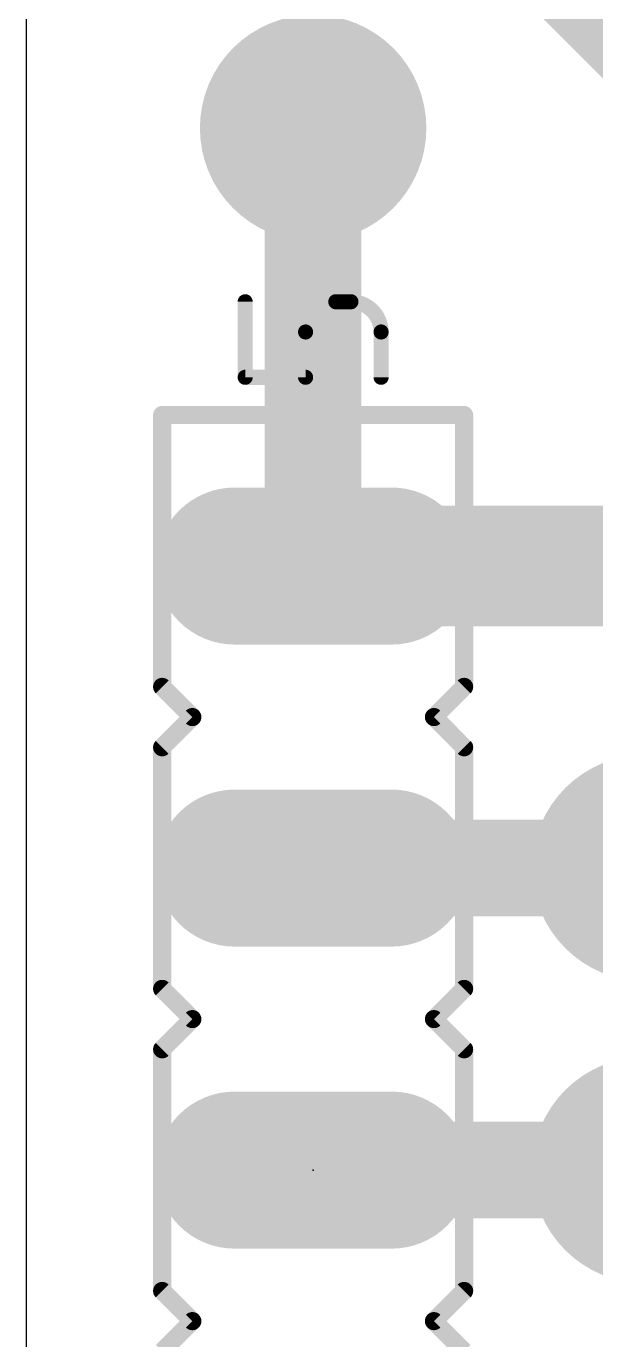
# Model space of a CAD drawing. Extents: x -0.1 to 1.18, y 0 to 3.76.
# Drawn here: x 0 to 0.1886, y 1.6988 to 2.1337 of the extents above; entities that cross this region are included whole.
import ezdxf

# ---------------------------------------------------------------- set-up
doc = ezdxf.new("R2010")
doc.units = 0
for name, color, linetype in [('1', 12, 'CONTINUOUS'), ('16', 132, 'CONTINUOUS'), ('17', 110, 'CONTINUOUS'), ('18', 110, 'CONTINUOUS'), ('20', 31, 'CONTINUOUS'), ('21', 253, 'CONTINUOUS'), ('23', 53, 'CONTINUOUS'), ('51', 253, 'CONTINUOUS')]:
    doc.layers.add(name, color=color, linetype=linetype)

# ---------------------------------------------------------------- blocks, each defined once
blk = doc.blocks.new('RECT')
blk.add_solid([(-0.5, -0.5), (0.5, -0.5), (-0.5, 0.5), (0.5, 0.5)])
blk = doc.blocks.new('LONGP100')
at = {"const_width": 1}
blk.add_lwpolyline([(-0.5, 0), (0.5, 0)], dxfattribs=at)
at = {"const_width": 0.5}
for points in [[(-0.5, 0.25, 1), (-0.5, -0.25)], [(0.5, -0.25, 1), (0.5, 0.25)]]:
    blk.add_lwpolyline(points, format="xyb", dxfattribs=at)
blk = doc.blocks.new('ROUNDV')
at = {"const_width": 0.5}
blk.add_lwpolyline([(0, -0.25, 1), (0, 0.25, 1), (0, -0.25)], format="xyb", dxfattribs=at)

msp = doc.modelspace()

# ---------------------------------------------------------------- linework, layer by layer
at = {"layer": '1'}
for points, const_width in [([(0.095, 2.235), (0.238465, 2.091535)], 0.032), ([(0.095, 2.1), (0.095, 1.955)], 0.032), ([(0.095, 1.955), (0.25, 1.955)], 0.04), ([(0.095, 1.855), (0.205, 1.855)], 0.032), ([(0.095, 1.755), (0.205, 1.755)], 0.032)]:
    msp.add_lwpolyline(points, dxfattribs=dict(at, const_width=const_width))
for points, const_width in [([(0.103, 2.1, 1), (0.087, 2.1)], 0.016), ([(0.095, 1.965, 1), (0.095, 1.945)], 0.02), ([(0.087, 1.955, 1), (0.103, 1.955)], 0.016), ([(0.095, 1.863, 1), (0.095, 1.847)], 0.016), ([(0.095, 1.763, 1), (0.095, 1.747)], 0.016)]:
    msp.add_lwpolyline(points, format="xyb", dxfattribs=dict(at, const_width=const_width))
at = {"layer": '16', "const_width": 0.032}
for points in [[(0.095, 1.955), (0.095, 2.1)], [(0.095, 1.855), (0.205, 1.855)], [(0.095, 1.755), (0.205, 1.755)]]:
    msp.add_lwpolyline(points, dxfattribs=at)
at = {"layer": '16', "const_width": 0.016}
for points in [[(0.103, 2.1, 1), (0.087, 2.1)], [(0.087, 1.955, 1), (0.103, 1.955)], [(0.095, 1.863, 1), (0.095, 1.847)], [(0.095, 1.763, 1), (0.095, 1.747)]]:
    msp.add_lwpolyline(points, format="xyb", dxfattribs=at)
at = {"layer": '20'}
msp.add_line((0, 3.5), (0, 0), dxfattribs=at)
at = {"layer": '21'}
for points, const_width in [([(0.0725, 2.0175), (0.0725, 2.0425)], 0.005), ([(0.1075, 2.0425), (0.1025, 2.0425)], 0.005), ([(0.0925, 2.0325), (0.0925, 2.0175)], 0.005), ([(0.1175, 2.0175), (0.1175, 2.0325)], 0.005), ([(0.0925, 2.0175), (0.0725, 2.0175)], 0.005), ([(0.145, 2.005), (0.045, 2.005)], 0.006), ([(0.045, 2.005), (0.045, 1.915)], 0.006), ([(0.145, 1.915), (0.145, 2.005)], 0.006), ([(0.045, 1.915), (0.055, 1.905)], 0.006), ([(0.135, 1.905), (0.145, 1.915)], 0.006), ([(0.055, 1.905), (0.045, 1.895)], 0.006), ([(0.145, 1.895), (0.135, 1.905)], 0.006), ([(0.045, 1.895), (0.045, 1.815)], 0.006), ([(0.145, 1.815), (0.145, 1.895)], 0.006), ([(0.045, 1.815), (0.055, 1.805)], 0.006), ([(0.135, 1.805), (0.145, 1.815)], 0.006), ([(0.055, 1.805), (0.045, 1.795)], 0.006), ([(0.145, 1.795), (0.135, 1.805)], 0.006), ([(0.045, 1.795), (0.045, 1.715)], 0.006), ([(0.145, 1.715), (0.145, 1.795)], 0.006), ([(0.045, 1.715), (0.055, 1.705)], 0.006), ([(0.135, 1.705), (0.145, 1.715)], 0.006), ([(0.055, 1.705), (0.045, 1.695)], 0.006), ([(0.145, 1.695), (0.135, 1.705)], 0.006)]:
    msp.add_lwpolyline(points, dxfattribs=dict(at, const_width=const_width))
for points, const_width in [([(0.07375, 2.0425, 1), (0.07125, 2.0425)], 0.0025), ([(0.1025, 2.0425, 0.414214), (0.0925, 2.0325)], 0.005), ([(0.1025, 2.04375, 1), (0.1025, 2.04125)], 0.0025), ([(0.1025, 2.04125, 1), (0.1025, 2.04375)], 0.0025), ([(0.1175, 2.0325, 0.414214), (0.1075, 2.0425)], 0.005), ([(0.1075, 2.04375, 1), (0.1075, 2.04125)], 0.0025), ([(0.1075, 2.04125, 1), (0.1075, 2.04375)], 0.0025), ([(0.09375, 2.0325, 1), (0.09125, 2.0325)], 0.0025), ([(0.09125, 2.0325, 1), (0.09375, 2.0325)], 0.0025), ([(0.11875, 2.0325, 1), (0.11625, 2.0325)], 0.0025), ([(0.11625, 2.0325, 1), (0.11875, 2.0325)], 0.0025), ([(0.0725, 2.01875, 1), (0.0725, 2.01625)], 0.0025), ([(0.07125, 2.0175, 1), (0.07375, 2.0175)], 0.0025), ([(0.09125, 2.0175, 1), (0.09375, 2.0175)], 0.0025), ([(0.0925, 2.01625, 1), (0.0925, 2.01875)], 0.0025), ([(0.11625, 2.0175, 1), (0.11875, 2.0175)], 0.0025), ([(0.045, 2.0065, 1), (0.045, 2.0035)], 0.003), ([(0.0465, 2.005, 1), (0.0435, 2.005)], 0.003), ([(0.1465, 2.005, 1), (0.1435, 2.005)], 0.003), ([(0.145, 2.0035, 1), (0.145, 2.0065)], 0.003), ([(0.046061, 1.916061, 1), (0.043939, 1.913939)], 0.003), ([(0.146061, 1.913939, 1), (0.143939, 1.916061)], 0.003), ([(0.0435, 1.915, 1), (0.0465, 1.915)], 0.003), ([(0.1435, 1.915, 1), (0.1465, 1.915)], 0.003), ([(0.056061, 1.903939, 1), (0.053939, 1.906061)], 0.003), ([(0.053939, 1.903939, 1), (0.056061, 1.906061)], 0.003), ([(0.136061, 1.906061, 1), (0.133939, 1.903939)], 0.003), ([(0.133939, 1.906061, 1), (0.136061, 1.903939)], 0.003), ([(0.0465, 1.895, 1), (0.0435, 1.895)], 0.003), ([(0.043939, 1.896061, 1), (0.046061, 1.893939)], 0.003), ([(0.1465, 1.895, 1), (0.1435, 1.895)], 0.003), ([(0.143939, 1.893939, 1), (0.146061, 1.896061)], 0.003), ([(0.046061, 1.816061, 1), (0.043939, 1.813939)], 0.003), ([(0.146061, 1.813939, 1), (0.143939, 1.816061)], 0.003), ([(0.0435, 1.815, 1), (0.0465, 1.815)], 0.003), ([(0.1435, 1.815, 1), (0.1465, 1.815)], 0.003), ([(0.056061, 1.803939, 1), (0.053939, 1.806061)], 0.003), ([(0.053939, 1.803939, 1), (0.056061, 1.806061)], 0.003), ([(0.136061, 1.806061, 1), (0.133939, 1.803939)], 0.003), ([(0.133939, 1.806061, 1), (0.136061, 1.803939)], 0.003), ([(0.0465, 1.795, 1), (0.0435, 1.795)], 0.003), ([(0.043939, 1.796061, 1), (0.046061, 1.793939)], 0.003), ([(0.1465, 1.795, 1), (0.1435, 1.795)], 0.003), ([(0.143939, 1.793939, 1), (0.146061, 1.796061)], 0.003), ([(0.046061, 1.716061, 1), (0.043939, 1.713939)], 0.003), ([(0.146061, 1.713939, 1), (0.143939, 1.716061)], 0.003), ([(0.0435, 1.715, 1), (0.0465, 1.715)], 0.003), ([(0.1435, 1.715, 1), (0.1465, 1.715)], 0.003), ([(0.056061, 1.703939, 1), (0.053939, 1.706061)], 0.003), ([(0.053939, 1.703939, 1), (0.056061, 1.706061)], 0.003), ([(0.136061, 1.706061, 1), (0.133939, 1.703939)], 0.003), ([(0.133939, 1.706061, 1), (0.136061, 1.703939)], 0.003)]:
    msp.add_lwpolyline(points, format="xyb", dxfattribs=dict(at, const_width=const_width))
at = {"layer": '23'}
msp.add_point((0.095, 1.755), dxfattribs=at)
at = {"layer": '51', "const_width": 0.006}
for points in [[(0.115, 1.975), (0.075, 1.975)], [(0.075, 1.975), (0.075, 1.965)], [(0.115, 1.965), (0.115, 1.975)], [(0.075, 1.965), (0.065, 1.965)], [(0.065, 1.965), (0.065, 1.945)], [(0.125, 1.965), (0.115, 1.965)], [(0.125, 1.945), (0.125, 1.965)], [(0.065, 1.945), (0.075, 1.945)], [(0.075, 1.945), (0.075, 1.935)], [(0.115, 1.935), (0.115, 1.945)], [(0.115, 1.945), (0.125, 1.945)], [(0.075, 1.935), (0.115, 1.935)], [(0.115, 1.875), (0.075, 1.875)], [(0.075, 1.875), (0.075, 1.865)], [(0.115, 1.865), (0.115, 1.875)], [(0.075, 1.865), (0.065, 1.865)], [(0.065, 1.865), (0.065, 1.845)], [(0.125, 1.865), (0.115, 1.865)], [(0.125, 1.845), (0.125, 1.865)], [(0.065, 1.845), (0.075, 1.845)], [(0.075, 1.845), (0.075, 1.835)], [(0.115, 1.835), (0.115, 1.845)], [(0.115, 1.845), (0.125, 1.845)], [(0.075, 1.835), (0.115, 1.835)], [(0.115, 1.775), (0.075, 1.775)], [(0.075, 1.775), (0.075, 1.765)], [(0.115, 1.765), (0.115, 1.775)], [(0.075, 1.765), (0.065, 1.765)], [(0.065, 1.765), (0.065, 1.745)], [(0.125, 1.765), (0.115, 1.765)], [(0.125, 1.745), (0.125, 1.765)], [(0.065, 1.745), (0.075, 1.745)], [(0.075, 1.745), (0.075, 1.735)], [(0.115, 1.735), (0.115, 1.745)], [(0.115, 1.745), (0.125, 1.745)], [(0.075, 1.735), (0.115, 1.735)]]:
    msp.add_lwpolyline(points, dxfattribs=at)
at = {"layer": '51', "const_width": 0.003}
for points in [[(0.075, 1.9765, 1), (0.075, 1.9735)], [(0.0765, 1.975, 1), (0.0735, 1.975)], [(0.1165, 1.975, 1), (0.1135, 1.975)], [(0.115, 1.9735, 1), (0.115, 1.9765)], [(0.065, 1.9665, 1), (0.065, 1.9635)], [(0.0665, 1.965, 1), (0.0635, 1.965)], [(0.0735, 1.965, 1), (0.0765, 1.965)], [(0.075, 1.9635, 1), (0.075, 1.9665)], [(0.115, 1.9665, 1), (0.115, 1.9635)], [(0.1135, 1.965, 1), (0.1165, 1.965)], [(0.1265, 1.965, 1), (0.1235, 1.965)], [(0.125, 1.9635, 1), (0.125, 1.9665)], [(0.065, 1.9465, 1), (0.065, 1.9435)], [(0.0635, 1.945, 1), (0.0665, 1.945)], [(0.0765, 1.945, 1), (0.0735, 1.945)], [(0.075, 1.9435, 1), (0.075, 1.9465)], [(0.1165, 1.945, 1), (0.1135, 1.945)], [(0.115, 1.9465, 1), (0.115, 1.9435)], [(0.1235, 1.945, 1), (0.1265, 1.945)], [(0.125, 1.9435, 1), (0.125, 1.9465)], [(0.075, 1.9365, 1), (0.075, 1.9335)], [(0.0735, 1.935, 1), (0.0765, 1.935)], [(0.1135, 1.935, 1), (0.1165, 1.935)], [(0.115, 1.9335, 1), (0.115, 1.9365)], [(0.075, 1.8765, 1), (0.075, 1.8735)], [(0.0765, 1.875, 1), (0.0735, 1.875)], [(0.1165, 1.875, 1), (0.1135, 1.875)], [(0.115, 1.8735, 1), (0.115, 1.8765)], [(0.065, 1.8665, 1), (0.065, 1.8635)], [(0.0665, 1.865, 1), (0.0635, 1.865)], [(0.0735, 1.865, 1), (0.0765, 1.865)], [(0.075, 1.8635, 1), (0.075, 1.8665)], [(0.115, 1.8665, 1), (0.115, 1.8635)], [(0.1135, 1.865, 1), (0.1165, 1.865)], [(0.1265, 1.865, 1), (0.1235, 1.865)], [(0.125, 1.8635, 1), (0.125, 1.8665)], [(0.065, 1.8465, 1), (0.065, 1.8435)], [(0.0635, 1.845, 1), (0.0665, 1.845)], [(0.0765, 1.845, 1), (0.0735, 1.845)], [(0.075, 1.8435, 1), (0.075, 1.8465)], [(0.1165, 1.845, 1), (0.1135, 1.845)], [(0.115, 1.8465, 1), (0.115, 1.8435)], [(0.1235, 1.845, 1), (0.1265, 1.845)], [(0.125, 1.8435, 1), (0.125, 1.8465)], [(0.075, 1.8365, 1), (0.075, 1.8335)], [(0.0735, 1.835, 1), (0.0765, 1.835)], [(0.1135, 1.835, 1), (0.1165, 1.835)], [(0.115, 1.8335, 1), (0.115, 1.8365)], [(0.075, 1.7765, 1), (0.075, 1.7735)], [(0.0765, 1.775, 1), (0.0735, 1.775)], [(0.1165, 1.775, 1), (0.1135, 1.775)], [(0.115, 1.7735, 1), (0.115, 1.7765)], [(0.065, 1.7665, 1), (0.065, 1.7635)], [(0.0665, 1.765, 1), (0.0635, 1.765)], [(0.0735, 1.765, 1), (0.0765, 1.765)], [(0.075, 1.7635, 1), (0.075, 1.7665)], [(0.115, 1.7665, 1), (0.115, 1.7635)], [(0.1135, 1.765, 1), (0.1165, 1.765)], [(0.1265, 1.765, 1), (0.1235, 1.765)], [(0.125, 1.7635, 1), (0.125, 1.7665)], [(0.065, 1.7465, 1), (0.065, 1.7435)], [(0.0635, 1.745, 1), (0.0665, 1.745)], [(0.0765, 1.745, 1), (0.0735, 1.745)], [(0.075, 1.7435, 1), (0.075, 1.7465)], [(0.1165, 1.745, 1), (0.1135, 1.745)], [(0.115, 1.7465, 1), (0.115, 1.7435)], [(0.1235, 1.745, 1), (0.1265, 1.745)], [(0.125, 1.7435, 1), (0.125, 1.7465)], [(0.075, 1.7365, 1), (0.075, 1.7335)], [(0.0735, 1.735, 1), (0.0765, 1.735)], [(0.1135, 1.735, 1), (0.1165, 1.735)], [(0.115, 1.7335, 1), (0.115, 1.7365)]]:
    msp.add_lwpolyline(points, format="xyb", dxfattribs=at)

# ---------------------------------------------------------------- block references
at = {"layer": '17', "xscale": 0.052, "yscale": 0.052, "rotation": 180}
for p in [(0.095, 1.955), (0.095, 1.955), (0.095, 1.855), (0.095, 1.855), (0.095, 1.755), (0.095, 1.755)]:
    msp.add_blockref('LONGP100', p, dxfattribs=at)
at = {"layer": '18', "xscale": 0.075, "yscale": 0.075}
for p in [(0.095, 2.1), (0.095, 2.1), (0.205, 1.855), (0.205, 1.855), (0.205, 1.755), (0.205, 1.755)]:
    msp.add_blockref('ROUNDV', p, dxfattribs=at)
at = {"layer": '51', "xscale": 0.01, "yscale": 0.02, "rotation": 90}
for p in [(0.075, 1.955), (0.115, 1.955), (0.075, 1.855), (0.115, 1.855), (0.075, 1.755), (0.115, 1.755)]:
    msp.add_blockref('RECT', p, dxfattribs=at)

doc.saveas('drawing.dxf')
